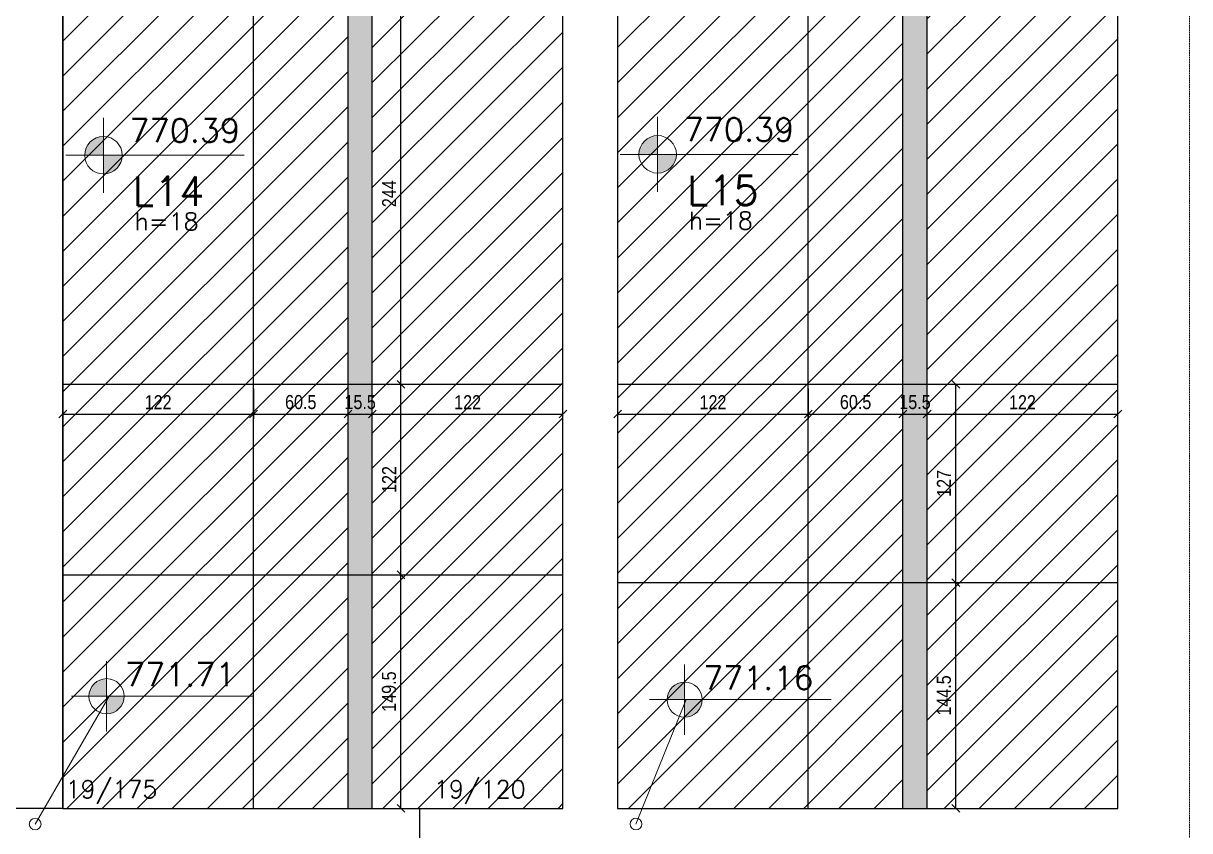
# Model space of a CAD drawing. Extents: x 8513 to 14085, y 1849 to 10799.
# Drawn here: x 11727 to 12473, y 4948 to 5465 of the extents above; entities that cross this region are included whole.
import ezdxf

# ---------------------------------------------------------------- set-up
doc = ezdxf.new("R2010")
doc.units = 0
doc.linetypes.add('FA_Tracejado', pattern=[0.25, 0.15, -0.1])
for name, color, linetype in [('COTA', 241, 'Continuous'), ('Painéis', 200, 'Continuous'), ('VIGAS', 3, 'Continuous'), ('Vázio', 240, 'Continuous')]:
    doc.layers.add(name, color=color, linetype=linetype)
for name, color, linetype, lineweight in [('EST-LAJE-TEXT', 7, 'Continuous', 9), ('EST-SIMB-Spot Elevations', 7, 'Continuous', 9), ('EST-VIGA-TEXT', 7, 'Continuous', 9), ('Hachura', 253, 'Continuous', 9), ('REAPROVEITAMENTO', 7, 'Continuous', 9)]:
    doc.layers.add(name, color=color, linetype=linetype, lineweight=lineweight)
doc.styles.add('COTA TECNICA-50', font='techl___.ttf', dxfattribs={"height": 9})
doc.styles.add('RomanS_IV50', font='romans_IV50.ttf', dxfattribs={"height": 11.25})
doc.styles.add('RomanS_IV50_B', font='', dxfattribs={"height": 18.75})
doc.styles.add('RomanS_IV50_B_1', font='', dxfattribs={"height": 22.5})
doc.styles.get('RomanS_IV50_B').set_extended_font_data('RomanS_IV50', bold=True)
doc.styles.get('RomanS_IV50_B_1').set_extended_font_data('RomanS_IV50', bold=True)
doc.dimstyles.new('PAINEL', dxfattribs={"dimtxt": 9, "dimasz": 5, "dimexe": 3, "dimexo": 3, "dimgap": 3, "dimtad": 1, "dimdec": 1, "dimzin": 12, "dimdsep": 46, "dimtxsty": 'COTA TECNICA-50', "dimblk": 'OBLIQUE', "dimcen": 0, "dimclrd": 4, "dimclre": 4, "dimclrt": 1, "dimadec": 1, "dimazin": 3, "dimtfac": 1, "dimtdec": 1, "dimtmove": 0, "dimatfit": 3, "dimldrblk": 'OBLIQUE', "dimfxl": 1, "dimtolj": 1, "dimtzin": 12, "dimarcsym": 0})
pattern_1 = [(45, (-181390.063, -29748.07), (-11.2253202, 11.2253202), [])]

# ---------------------------------------------------------------- blocks, each defined once
blk = doc.blocks.new('FA_Floor_TAG_SURVEY_R01 - NIV_TIT_H_TXT1__TXT2_Menor-2303205-BUSINESS')
at = {"layer": 'EST-LAJE-TEXT'}
h = blk.add_hatch(color=256, dxfattribs=at)
edge = h.paths.add_edge_path(flags=0)
edge.add_line((-0.28, 0.565), (-0.28, 0.405))
edge.add_line((-0.28, 0.405), (-0.44, 0.405))
edge.add_arc((-0.28, 0.405), 0.16, 90, 180, ccw=False)
h = blk.add_hatch(color=256, dxfattribs=at)
edge = h.paths.add_edge_path(flags=0)
edge.add_arc((-0.28, 0.405), 0.16, -90, 0, ccw=False)
edge.add_line((-0.28, 0.245), (-0.28, 0.405))
edge.add_line((-0.28, 0.405), (-0.12, 0.405))
for p, q in [((-0.28, 0.085), (-0.28, 0.725)), ((-0.28, 0.405), (-0.6, 0.405)), ((-0.28, 0.405), (0.92, 0.405))]:
    blk.add_line(p, q, dxfattribs=at)
blk.add_circle((-0.28, 0.405), 0.16, dxfattribs=at)
blk = doc.blocks.new('Spot Elevations - Nivel_Planta_MENOR-2363178-BUSINESS')
at = {"layer": 'EST-SIMB-Spot Elevations'}
h = blk.add_hatch(color=256, dxfattribs=at)
edge = h.paths.add_edge_path(flags=0)
edge.add_line((0, 0), (-0.15, 0))
edge.add_arc((0, 0), 0.15, 90, 180, ccw=False)
edge.add_line((0, 0.15), (0, 0))
h = blk.add_hatch(color=256, dxfattribs=at)
edge = h.paths.add_edge_path(flags=0)
edge.add_line((0, 0), (0.15, 0))
edge.add_arc((0, 0), 0.15, 270, 360, ccw=False)
edge.add_line((0, -0.15), (0, 0))
for p, q in [((0, -0.3), (0, 0.3)), ((0, 0), (1.25, 0)), ((0, 0), (-0.3, 0))]:
    blk.add_line(p, q, dxfattribs=at)
blk.add_circle((0, 0), 0.15, dxfattribs=at)
blk = doc.blocks.new('_Oblique')
at = {"color": 0, "linetype": 'ByBlock', "lineweight": -2}
blk.add_line((-0.5, -0.5), (0.5, 0.5), dxfattribs=at)
blk = doc.blocks.new('*D760')
at = {"layer": 'COTA', "color": 4, "lineweight": -2, "transparency": 16777216}
for p, q in [((11752.01, 5231.01), (11752.01, 5211.96)), ((11874.01, 5231.01), (11874.01, 5211.96)), ((11752.01, 5214.96), (11874.01, 5214.96))]:
    blk.add_line(p, q, dxfattribs=at)
at = {"layer": 'Defpoints', "color": 0, "transparency": 16777216}
for p in [(11752.01, 5234.01), (11874.01, 5234.01), (11874.01, 5214.96)]:
    blk.add_point(p, dxfattribs=at)
at = {"layer": 'COTA', "color": 4, "lineweight": -2, "transparency": 16777216, "xscale": 5, "yscale": 5, "zscale": 5, "rotation": 180}
blk.add_blockref('_Oblique', (11752.01, 5214.96), dxfattribs=at)
at = {"layer": 'COTA', "color": 4, "lineweight": -2, "transparency": 16777216, "xscale": 5, "yscale": 5, "zscale": 5}
blk.add_blockref('_Oblique', (11874.01, 5214.96), dxfattribs=at)
at = {"layer": 'COTA', "color": 1, "transparency": 16777216, "insert": (11813.01, 5222.51), "char_height": 9, "attachment_point": 5, "style": 'COTA TECNICA-50'}
blk.add_mtext('\\A1;122', dxfattribs=at)
blk = doc.blocks.new('*D761')
at = {"layer": 'COTA', "color": 4, "lineweight": -2, "transparency": 16777216}
for p, q in [((11874.01, 5231.01), (11874.01, 5211.96)), ((11874.01, 5214.96), (11934.51, 5214.96))]:
    blk.add_line(p, q, dxfattribs=at)
at = {"layer": 'Defpoints', "color": 0, "transparency": 16777216}
for p in [(11874.01, 5234.01), (11934.51, 5214.96), (11934.51, 5214.96)]:
    blk.add_point(p, dxfattribs=at)
at = {"layer": 'COTA', "color": 4, "lineweight": -2, "transparency": 16777216, "xscale": 5, "yscale": 5, "zscale": 5, "rotation": 180}
blk.add_blockref('_Oblique', (11874.01, 5214.96), dxfattribs=at)
at = {"layer": 'COTA', "color": 4, "lineweight": -2, "transparency": 16777216, "xscale": 5, "yscale": 5, "zscale": 5}
blk.add_blockref('_Oblique', (11934.51, 5214.96), dxfattribs=at)
at = {"layer": 'COTA', "color": 1, "transparency": 16777216, "insert": (11904.26, 5222.56), "char_height": 9, "attachment_point": 5, "style": 'COTA TECNICA-50'}
blk.add_mtext('\\A1;60.5', dxfattribs=at)
blk = doc.blocks.new('*D762')
at = {"layer": 'COTA', "color": 4, "lineweight": -2, "transparency": 16777216}
blk.add_line((11934.51, 5214.96), (11950.01, 5214.96), dxfattribs=at)
at = {"layer": 'Defpoints', "color": 0, "transparency": 16777216}
for p in [(11934.51, 5214.96), (11950.01, 5214.96), (11950.01, 5214.96)]:
    blk.add_point(p, dxfattribs=at)
at = {"layer": 'COTA', "color": 4, "lineweight": -2, "transparency": 16777216, "xscale": 5, "yscale": 5, "zscale": 5, "rotation": 180}
blk.add_blockref('_Oblique', (11934.51, 5214.96), dxfattribs=at)
at = {"layer": 'COTA', "color": 4, "lineweight": -2, "transparency": 16777216, "xscale": 5, "yscale": 5, "zscale": 5}
blk.add_blockref('_Oblique', (11950.01, 5214.96), dxfattribs=at)
at = {"layer": 'COTA', "color": 1, "transparency": 16777216, "insert": (11942.26, 5222.56), "char_height": 9, "attachment_point": 5, "style": 'COTA TECNICA-50'}
blk.add_mtext('\\A1;15.5', dxfattribs=at)
blk = doc.blocks.new('*D763')
at = {"layer": 'COTA', "color": 4, "lineweight": -2, "transparency": 16777216}
for p, q in [((12072.01, 5215.46), (12072.01, 5217.96)), ((11950.01, 5214.96), (12072.01, 5214.96))]:
    blk.add_line(p, q, dxfattribs=at)
at = {"layer": 'Defpoints', "color": 0, "transparency": 16777216}
for p in [(11950.01, 5214.96), (12072.01, 5214.96), (12072.01, 5212.46)]:
    blk.add_point(p, dxfattribs=at)
at = {"layer": 'COTA', "color": 4, "lineweight": -2, "transparency": 16777216, "xscale": 5, "yscale": 5, "zscale": 5, "rotation": 180}
blk.add_blockref('_Oblique', (11950.01, 5214.96), dxfattribs=at)
at = {"layer": 'COTA', "color": 4, "lineweight": -2, "transparency": 16777216, "xscale": 5, "yscale": 5, "zscale": 5}
blk.add_blockref('_Oblique', (12072.01, 5214.96), dxfattribs=at)
at = {"layer": 'COTA', "color": 1, "transparency": 16777216, "insert": (12011.01, 5222.51), "char_height": 9, "attachment_point": 5, "style": 'COTA TECNICA-50'}
blk.add_mtext('\\A1;122', dxfattribs=at)
blk = doc.blocks.new('*D764')
at = {"layer": 'COTA', "color": 4, "lineweight": -2, "transparency": 16777216}
for p, q in [((12107.01, 5231.01), (12107.01, 5211.96)), ((12229.01, 5231.01), (12229.01, 5211.96)), ((12107.01, 5214.96), (12229.01, 5214.96))]:
    blk.add_line(p, q, dxfattribs=at)
at = {"layer": 'Defpoints', "color": 0, "transparency": 16777216}
for p in [(12107.01, 5234.01), (12229.01, 5234.01), (12229.01, 5214.96)]:
    blk.add_point(p, dxfattribs=at)
at = {"layer": 'COTA', "color": 4, "lineweight": -2, "transparency": 16777216, "xscale": 5, "yscale": 5, "zscale": 5, "rotation": 180}
blk.add_blockref('_Oblique', (12107.01, 5214.96), dxfattribs=at)
at = {"layer": 'COTA', "color": 4, "lineweight": -2, "transparency": 16777216, "xscale": 5, "yscale": 5, "zscale": 5}
blk.add_blockref('_Oblique', (12229.01, 5214.96), dxfattribs=at)
at = {"layer": 'COTA', "color": 1, "transparency": 16777216, "insert": (12168.01, 5222.51), "char_height": 9, "attachment_point": 5, "style": 'COTA TECNICA-50'}
blk.add_mtext('\\A1;122', dxfattribs=at)
blk = doc.blocks.new('*D765')
at = {"layer": 'COTA', "color": 4, "lineweight": -2, "transparency": 16777216}
for p, q in [((12229.01, 5231.01), (12229.01, 5211.96)), ((12229.01, 5214.96), (12289.51, 5214.96))]:
    blk.add_line(p, q, dxfattribs=at)
at = {"layer": 'Defpoints', "color": 0, "transparency": 16777216}
for p in [(12229.01, 5234.01), (12289.51, 5214.96), (12289.51, 5214.96)]:
    blk.add_point(p, dxfattribs=at)
at = {"layer": 'COTA', "color": 4, "lineweight": -2, "transparency": 16777216, "xscale": 5, "yscale": 5, "zscale": 5, "rotation": 180}
blk.add_blockref('_Oblique', (12229.01, 5214.96), dxfattribs=at)
at = {"layer": 'COTA', "color": 4, "lineweight": -2, "transparency": 16777216, "xscale": 5, "yscale": 5, "zscale": 5}
blk.add_blockref('_Oblique', (12289.51, 5214.96), dxfattribs=at)
at = {"layer": 'COTA', "color": 1, "transparency": 16777216, "insert": (12259.26, 5222.56), "char_height": 9, "attachment_point": 5, "style": 'COTA TECNICA-50'}
blk.add_mtext('\\A1;60.5', dxfattribs=at)
blk = doc.blocks.new('*D766')
at = {"layer": 'COTA', "color": 4, "lineweight": -2, "transparency": 16777216}
blk.add_line((12289.51, 5214.96), (12305.01, 5214.96), dxfattribs=at)
at = {"layer": 'Defpoints', "color": 0, "transparency": 16777216}
for p in [(12289.51, 5214.96), (12305.01, 5214.96), (12305.01, 5214.96)]:
    blk.add_point(p, dxfattribs=at)
at = {"layer": 'COTA', "color": 4, "lineweight": -2, "transparency": 16777216, "xscale": 5, "yscale": 5, "zscale": 5, "rotation": 180}
blk.add_blockref('_Oblique', (12289.51, 5214.96), dxfattribs=at)
at = {"layer": 'COTA', "color": 4, "lineweight": -2, "transparency": 16777216, "xscale": 5, "yscale": 5, "zscale": 5}
blk.add_blockref('_Oblique', (12305.01, 5214.96), dxfattribs=at)
at = {"layer": 'COTA', "color": 1, "transparency": 16777216, "insert": (12297.26, 5222.56), "char_height": 9, "attachment_point": 5, "style": 'COTA TECNICA-50'}
blk.add_mtext('\\A1;15.5', dxfattribs=at)
blk = doc.blocks.new('*D767')
at = {"layer": 'COTA', "color": 4, "lineweight": -2, "transparency": 16777216}
for p, q in [((12427.01, 5215.46), (12427.01, 5217.96)), ((12305.01, 5214.96), (12427.01, 5214.96))]:
    blk.add_line(p, q, dxfattribs=at)
at = {"layer": 'Defpoints', "color": 0, "transparency": 16777216}
for p in [(12305.01, 5214.96), (12427.01, 5214.96), (12427.01, 5212.46)]:
    blk.add_point(p, dxfattribs=at)
at = {"layer": 'COTA', "color": 4, "lineweight": -2, "transparency": 16777216, "xscale": 5, "yscale": 5, "zscale": 5, "rotation": 180}
blk.add_blockref('_Oblique', (12305.01, 5214.96), dxfattribs=at)
at = {"layer": 'COTA', "color": 4, "lineweight": -2, "transparency": 16777216, "xscale": 5, "yscale": 5, "zscale": 5}
blk.add_blockref('_Oblique', (12427.01, 5214.96), dxfattribs=at)
at = {"layer": 'COTA', "color": 1, "transparency": 16777216, "insert": (12366.01, 5222.51), "char_height": 9, "attachment_point": 5, "style": 'COTA TECNICA-50'}
blk.add_mtext('\\A1;122', dxfattribs=at)
blk = doc.blocks.new('*D768')
at = {"layer": 'COTA', "color": 4, "lineweight": -2, "transparency": 16777216}
for p, q in [((11953.01, 5112.01), (11971.37, 5112.01)), ((11968.37, 4962.51), (11968.37, 5112.01)), ((11953.01, 4962.51), (11971.37, 4962.51))]:
    blk.add_line(p, q, dxfattribs=at)
at = {"layer": 'Defpoints', "color": 0, "transparency": 16777216}
for p in [(11950.01, 5112.01), (11968.37, 5112.01), (11950.01, 4962.51)]:
    blk.add_point(p, dxfattribs=at)
at = {"layer": 'COTA', "color": 4, "lineweight": -2, "transparency": 16777216, "xscale": 5, "yscale": 5, "zscale": 5}
for p, rotation in [((11968.37, 5112.01), 90), ((11968.37, 4962.51), 270)]:
    blk.add_blockref('_Oblique', p, dxfattribs=dict(at, rotation=rotation))
at = {"layer": 'COTA', "color": 1, "transparency": 16777216, "insert": (11960.74, 5037.26), "char_height": 9, "attachment_point": 5, "rotation": 90, "style": 'COTA TECNICA-50'}
blk.add_mtext('\\A1;149.5', dxfattribs=at)
blk = doc.blocks.new('*D769')
at = {"layer": 'COTA', "color": 4, "lineweight": -2, "transparency": 16777216}
for p, q in [((11968.37, 5112.01), (11968.37, 5234.01)), ((11971.37, 5234.01), (11971.37, 5234.01)), ((11953.01, 5112.01), (11971.37, 5112.01))]:
    blk.add_line(p, q, dxfattribs=at)
at = {"layer": 'Defpoints', "color": 0, "transparency": 16777216}
for p in [(11968.37, 5234.01), (11968.37, 5234.01), (11950.01, 5112.01)]:
    blk.add_point(p, dxfattribs=at)
at = {"layer": 'COTA', "color": 4, "lineweight": -2, "transparency": 16777216, "xscale": 5, "yscale": 5, "zscale": 5}
for p, rotation in [((11968.37, 5234.01), 90), ((11968.37, 5112.01), 270)]:
    blk.add_blockref('_Oblique', p, dxfattribs=dict(at, rotation=rotation))
at = {"layer": 'COTA', "color": 1, "transparency": 16777216, "insert": (11960.82, 5173.01), "char_height": 9, "attachment_point": 5, "rotation": 90, "style": 'COTA TECNICA-50'}
blk.add_mtext('\\A1;122', dxfattribs=at)
blk = doc.blocks.new('*D770')
at = {"layer": 'COTA', "color": 4, "lineweight": -2, "transparency": 16777216}
for p, q in [((11968.37, 5234.01), (11968.37, 5478.01)), ((11971.37, 5478.01), (11971.37, 5478.01)), ((11971.37, 5234.01), (11971.37, 5234.01))]:
    blk.add_line(p, q, dxfattribs=at)
at = {"layer": 'Defpoints', "color": 0, "transparency": 16777216}
for p in [(11968.37, 5478.01), (11968.37, 5478.01), (11968.37, 5234.01)]:
    blk.add_point(p, dxfattribs=at)
at = {"layer": 'COTA', "color": 4, "lineweight": -2, "transparency": 16777216, "xscale": 5, "yscale": 5, "zscale": 5}
for p, rotation in [((11968.37, 5478.01), 90), ((11968.37, 5234.01), 270)]:
    blk.add_blockref('_Oblique', p, dxfattribs=dict(at, rotation=rotation))
at = {"layer": 'COTA', "color": 1, "transparency": 16777216, "insert": (11960.8, 5356.01), "char_height": 9, "attachment_point": 5, "rotation": 90, "style": 'COTA TECNICA-50'}
blk.add_mtext('\\A1;244', dxfattribs=at)
blk = doc.blocks.new('*D456')
at = {"layer": 'COTA', "color": 4, "lineweight": -2, "transparency": 16777216}
for p, q in [((12308.01, 5107.01), (12326.37, 5107.01)), ((12323.37, 4962.51), (12323.37, 5107.01)), ((12308.01, 4962.51), (12326.37, 4962.51))]:
    blk.add_line(p, q, dxfattribs=at)
at = {"layer": 'Defpoints', "color": 0, "transparency": 16777216}
for p in [(12305.01, 5107.01), (12323.37, 5107.01), (12305.01, 4962.51)]:
    blk.add_point(p, dxfattribs=at)
at = {"layer": 'COTA', "color": 4, "lineweight": -2, "transparency": 16777216, "xscale": 5, "yscale": 5, "zscale": 5}
for p, rotation in [((12323.37, 5107.01), 90), ((12323.37, 4962.51), 270)]:
    blk.add_blockref('_Oblique', p, dxfattribs=dict(at, rotation=rotation))
at = {"layer": 'COTA', "color": 1, "transparency": 16777216, "insert": (12315.77, 5034.76), "char_height": 9, "attachment_point": 5, "rotation": 90, "style": 'COTA TECNICA-50'}
blk.add_mtext('\\A1;144.5', dxfattribs=at)
blk = doc.blocks.new('*D457')
at = {"layer": 'COTA', "color": 4, "lineweight": -2, "transparency": 16777216}
for p, q in [((12323.37, 5107.01), (12323.37, 5234.01)), ((12326.37, 5234.01), (12326.37, 5234.01)), ((12308.01, 5107.01), (12326.37, 5107.01))]:
    blk.add_line(p, q, dxfattribs=at)
at = {"layer": 'Defpoints', "color": 0, "transparency": 16777216}
for p in [(12323.37, 5234.01), (12323.37, 5234.01), (12305.01, 5107.01)]:
    blk.add_point(p, dxfattribs=at)
at = {"layer": 'COTA', "color": 4, "lineweight": -2, "transparency": 16777216, "xscale": 5, "yscale": 5, "zscale": 5}
for p, rotation in [((12323.37, 5234.01), 90), ((12323.37, 5107.01), 270)]:
    blk.add_blockref('_Oblique', p, dxfattribs=dict(at, rotation=rotation))
at = {"layer": 'COTA', "color": 1, "transparency": 16777216, "insert": (12315.8, 5170.51), "char_height": 9, "attachment_point": 5, "rotation": 90, "style": 'COTA TECNICA-50'}
blk.add_mtext('\\A1;127', dxfattribs=at)
blk = doc.blocks.new('*D772')
at = {"layer": 'COTA', "color": 4, "lineweight": -2, "transparency": 16777216}
for p, q in [((11968.37, 5234.01), (11968.37, 5478.01)), ((11971.37, 5478.01), (11971.37, 5478.01)), ((11971.37, 5234.01), (11971.37, 5234.01))]:
    blk.add_line(p, q, dxfattribs=at)
at = {"layer": 'Defpoints', "color": 0, "transparency": 16777216}
for p in [(11968.37, 5478.01), (11968.37, 5478.01), (11968.37, 5234.01)]:
    blk.add_point(p, dxfattribs=at)
at = {"layer": 'COTA', "color": 4, "lineweight": -2, "transparency": 16777216, "xscale": 5, "yscale": 5, "zscale": 5}
for p, rotation in [((11968.37, 5478.01), 90), ((11968.37, 5234.01), 270)]:
    blk.add_blockref('_Oblique', p, dxfattribs=dict(at, rotation=rotation))
at = {"layer": 'COTA', "color": 1, "transparency": 16777216, "insert": (11960.8, 5356.01), "char_height": 9, "attachment_point": 5, "rotation": 90, "style": 'COTA TECNICA-50'}
blk.add_mtext('\\A1;244', dxfattribs=at)

msp = doc.modelspace()

# ---------------------------------------------------------------- hatches: boundary and pattern name
at = {"layer": 'Hachura'}
h = msp.add_hatch(color=256, dxfattribs=at)
h.paths.add_polyline_path([(11950.01, 5112.01), (11934.51, 5112.01), (11934.51, 4962.51), (11950.01, 4962.51)])
h.paths.add_polyline_path([(11934.51, 5112.01), (11950.01, 5112.01), (11950.01, 5234.01), (11934.51, 5234.01)])
h.paths.add_polyline_path([(11934.51, 5234.01), (11950.01, 5234.01), (11950.01, 5478.01), (11934.51, 5478.01)])
h.paths.add_polyline_path([(11934.51, 5478.01), (11950.01, 5478.01), (11950.01, 5722.01), (11934.51, 5722.01)])
h = msp.add_hatch(color=256, dxfattribs=at)
h.paths.add_polyline_path([(12305.01, 5112.01), (12289.51, 5112.01), (12289.51, 4962.51), (12305.01, 4962.51)])
h.paths.add_polyline_path([(12289.51, 5112.01), (12305.01, 5112.01), (12305.01, 5234.01), (12289.51, 5234.01)])
h.paths.add_polyline_path([(12289.51, 5234.01), (12305.01, 5234.01), (12305.01, 5478.01), (12289.51, 5478.01)])
h.paths.add_polyline_path([(12289.51, 5478.01), (12305.01, 5478.01), (12305.01, 5722.01), (12289.51, 5722.01)])
at = {"layer": 'REAPROVEITAMENTO'}
h = msp.add_hatch(dxfattribs=at)
h.set_pattern_fill('ANSI31', color=251, scale=5, style=0)
h.set_pattern_definition(pattern_1)
h.paths.add_polyline_path([(11874.01, 5722.01), (11752.01, 5722.01), (11752.01, 5478.01), (11874.01, 5478.01)])
h.paths.add_polyline_path([(11934.51, 5722.01), (11874.01, 5722.01), (11874.01, 5478.01), (11934.51, 5478.01)])
h.paths.add_polyline_path([(12072.01, 5722.01), (11950.01, 5722.01), (11950.01, 5478.01), (12072.01, 5478.01)])
h.paths.add_polyline_path([(11950.01, 5234.01), (12072.01, 5234.01), (12072.01, 5478.01), (11950.01, 5478.01)])
h.paths.add_polyline_path([(11934.51, 5478.01), (11874.01, 5478.01), (11874.01, 5234.01), (11934.51, 5234.01)])
h.paths.add_polyline_path([(11752.01, 5234.01), (11874.01, 5234.01), (11874.01, 5478.01), (11752.01, 5478.01)])
h.paths.add_polyline_path([(11752.01, 5112.01), (11874.01, 5112.01), (11874.01, 5234.01), (11752.01, 5234.01)])
h.paths.add_polyline_path([(11934.51, 5234.01), (11874.01, 5234.01), (11874.01, 5112.01), (11934.51, 5112.01)])
h.paths.add_polyline_path([(11950.01, 5112.01), (12072.01, 5112.01), (12072.01, 5234.01), (11950.01, 5234.01)])
h.paths.add_polyline_path([(12072.01, 5112.01), (11950.01, 5112.01), (11950.01, 4962.51), (12072.01, 4962.51)])
h.paths.add_polyline_path([(11874.01, 5112.01), (11752.01, 5112.01), (11752.01, 4962.51), (11874.01, 4962.51)])
h.paths.add_polyline_path([(11874.01, 4962.51), (11934.51, 4962.51), (11934.51, 5112.01), (11874.01, 5112.01)])
h = msp.add_hatch(dxfattribs=at)
h.set_pattern_fill('ANSI31', color=251, scale=5, style=0)
h.set_pattern_definition(pattern_1)
h.paths.add_polyline_path([(12229.01, 5722.01), (12107.01, 5722.01), (12107.01, 5478.01), (12229.01, 5478.01)])
h.paths.add_polyline_path([(12107.01, 5234.01), (12229.01, 5234.01), (12229.01, 5478.01), (12107.01, 5478.01)])
h.paths.add_polyline_path([(12229.01, 5234.01), (12107.01, 5234.01), (12107.01, 5107.01), (12229.01, 5107.01)])
h.paths.add_polyline_path([(12107.01, 5107.01), (12107.01, 4962.51), (12229.01, 4962.51), (12229.01, 5107.01)])
h.paths.add_polyline_path([(12289.51, 5107.01), (12229.01, 5107.01), (12229.01, 4962.51), (12289.51, 4962.51)])
h.paths.add_polyline_path([(12289.51, 5234.01), (12229.01, 5234.01), (12229.01, 5107.01), (12289.51, 5107.01)])
h.paths.add_polyline_path([(12229.01, 5234.01), (12289.51, 5234.01), (12289.51, 5478.01), (12229.01, 5478.01)])
h.paths.add_polyline_path([(12289.51, 5722.01), (12229.01, 5722.01), (12229.01, 5478.01), (12289.51, 5478.01)])
h.paths.add_polyline_path([(12305.01, 5478.01), (12427.01, 5478.01), (12427.01, 5722.01), (12305.01, 5722.01)])
h.paths.add_polyline_path([(12427.01, 5478.01), (12305.01, 5478.01), (12305.01, 5234.01), (12427.01, 5234.01)])
h.paths.add_polyline_path([(12305.01, 5234.01), (12305.01, 5107.01), (12427.01, 5107.01), (12427.01, 5234.01)])
h.paths.add_polyline_path([(12305.01, 4962.51), (12427.01, 4962.51), (12427.01, 5107.01), (12305.01, 5107.01)])

# ---------------------------------------------------------------- linework, layer by layer
at = {"layer": 'EST-SIMB-Spot Elevations'}
for p, q in [((11734.33, 4952.42), (11781.61, 5034.29)), ((11781.61, 5034.29), (11779.99, 5034.29)), ((12118.75, 4952.47), (12150.82, 5032.15)), ((12150.82, 5032.15), (12149.85, 5032.15))]:
    msp.add_line(p, q, dxfattribs=at)
for centre in [(11734.33, 4952.42), (12118.75, 4952.47)]:
    msp.add_circle(centre, 3.75, dxfattribs=at)
at = {"layer": 'Painéis', "ltscale": 70}
for p, q in [((11874.01, 4962.51), (11874.01, 5722.01)), ((11934.51, 4962.51), (11934.51, 5722.01)), ((11950.01, 4962.51), (11950.01, 5722.01)), ((12229.01, 4962.51), (12229.01, 5722.01)), ((12289.51, 4962.51), (12289.51, 5722.01)), ((12305.01, 4962.51), (12305.01, 5722.01)), ((11752.01, 5234.01), (12072.01, 5234.01)), ((12107.01, 5234.01), (12427.01, 5234.01)), ((11752.01, 5112.01), (12072.01, 5112.01)), ((12107.01, 5107.01), (12427.01, 5107.01))]:
    msp.add_line(p, q, dxfattribs=at)
at = {"layer": 'VIGAS', "color": 3, "linetype": 'FA_Tracejado', "lineweight": 20}
msp.add_line((12473.01, 4304.51), (12473.01, 5960.01), dxfattribs=at)
at = {"layer": 'VIGAS', "color": 3}
for p, q in [((11752.01, 4962.51), (11752.01, 5722.01)), ((11752.01, 5722.01), (11752.01, 4962.51)), ((12072.01, 4962.51), (12072.01, 5722.01)), ((12072.01, 4962.51), (12072.01, 5722.01)), ((12107.01, 5722.01), (12107.01, 4962.51)), ((12427.01, 4962.51), (12427.01, 5722.01)), ((11752.01, 4962.51), (11702.01, 4962.51)), ((11752.01, 4962.51), (11980.51, 4962.51)), ((11980.51, 4962.51), (12072.01, 4962.51)), ((12107.01, 4962.51), (12427.01, 4962.51))]:
    msp.add_line(p, q, dxfattribs=at)
at = {"layer": 'Vázio'}
for p, q in [((12427.01, 4962.51), (12427.01, 5722.01)), ((11752.01, 4962.51), (12072.01, 4962.51)), ((11980.51, 4943.51), (11980.51, 4962.51)), ((12107.01, 4962.51), (12427.01, 4962.51))]:
    msp.add_line(p, q, dxfattribs=at)

# ---------------------------------------------------------------- block references
at = {"layer": 'EST-LAJE-TEXT', "xscale": 74.99999999999996, "yscale": 74.99999999999996, "zscale": 74.99999999999996}
for p in [(11799.01, 5350.26), (12153.61, 5350.82)]:
    msp.add_blockref('FA_Floor_TAG_SURVEY_R01 - NIV_TIT_H_TXT1__TXT2_Menor-2303205-BUSINESS', p, dxfattribs=at)
at = {"layer": 'EST-SIMB-Spot Elevations', "xscale": 74.99999999999996, "yscale": 74.99999999999996, "zscale": 74.99999999999996}
for p in [(11779.99, 5034.29), (12149.85, 5032.15)]:
    msp.add_blockref('Spot Elevations - Nivel_Planta_MENOR-2363178-BUSINESS', p, dxfattribs=at)

# ---------------------------------------------------------------- texts
at = {"layer": 'EST-LAJE-TEXT', "lineweight": 30, "attachment_point": 1}
for s, insert, char_height, width, style in [('770.39', (11794.71, 5403.98), 15, 99.8101, 'RomanS_IV50_B'), ('770.39', (12149.31, 5404.54), 15, 99.8101, 'RomanS_IV50_B'), ('h=18', (11797.93, 5343.86), 11.25, 58.924, 'RomanS_IV50'), ('h=18', (12152.54, 5344.42), 11.25, 58.924, 'RomanS_IV50')]:
    msp.add_mtext(s, dxfattribs=dict(at, insert=insert, char_height=char_height, width=width, style=style))
at = {"layer": 'EST-LAJE-TEXT', "lineweight": 50, "char_height": 18.75, "width": 63.7342, "attachment_point": 1, "style": 'RomanS_IV50_B_1'}
for s, insert in [('L14', (11796.8, 5366.93)), ('L15', (12151.4, 5367.49))]:
    msp.add_mtext(s, dxfattribs=dict(at, insert=insert))
at = {"layer": 'EST-SIMB-Spot Elevations', "char_height": 15, "width": 97.7561, "attachment_point": 1, "line_spacing_factor": 0.982397, "style": 'RomanS_IV50_B'}
for s, insert in [('771.71', (11791.76, 5055.68)), ('771.16', (12161.62, 5053.53))]:
    msp.add_mtext(s, dxfattribs=dict(at, insert=insert))
at = {"layer": 'EST-VIGA-TEXT', "lineweight": 30, "char_height": 11.25, "width": 84.1772, "attachment_point": 1, "style": 'RomanS_IV50'}
for s, insert in [('19/175', (11753.72, 4980.37)), ('19/120', (11989.37, 4980.37))]:
    msp.add_mtext(s, dxfattribs=dict(at, insert=insert))

# ---------------------------------------------------------------- dimensions: what is measured, and where the dimension line sits
at = {"layer": 'COTA'}
for base, p1, p2, picture, middle in [((11968.37, 5478.01), (11968.37, 5234.01), (11968.37, 5478.01), '*D770', (11960.8, 5356.01)), ((11968.37, 5478.01), (11968.37, 5234.01), (11968.37, 5478.01), '*D772', (11960.8, 5356.01)), ((11968.37, 5234.01), (11950.01, 5112.01), (11968.37, 5234.01), '*D769', (11960.82, 5173.01)), ((12323.37, 5234.01), (12305.01, 5107.01), (12323.37, 5234.01), '*D457', (12315.8, 5170.51))]:
    dim = msp.add_linear_dim(base=base, p1=p1, p2=p2, angle=90, dimstyle='PAINEL', override={"dimtmove": 1}, dxfattribs=at)
    dim.commit()
    dim.dimension.update_dxf_attribs({"geometry": picture, "text_midpoint": middle})
for base, p1, p2, picture, middle in [((11874.01, 5214.96), (11752.01, 5234.01), (11874.01, 5234.01), '*D760', (11813.01, 5222.51)), ((12229.01, 5214.96), (12107.01, 5234.01), (12229.01, 5234.01), '*D764', (12168.01, 5222.51))]:
    dim = msp.add_linear_dim(base=base, p1=p1, p2=p2, dimstyle='PAINEL', dxfattribs=at)
    dim.commit()
    dim.dimension.update_dxf_attribs({"geometry": picture, "text_midpoint": middle})
for base, p1, p2, picture, middle in [((11934.51, 5214.96), (11874.01, 5234.01), (11934.51, 5214.96), '*D761', (11904.26, 5222.56)), ((12289.51, 5214.96), (12229.01, 5234.01), (12289.51, 5214.96), '*D765', (12259.26, 5222.56)), ((12072.01, 5214.96), (11950.01, 5214.96), (12072.01, 5212.46), '*D763', (12011.01, 5222.51)), ((12427.01, 5214.96), (12305.01, 5214.96), (12427.01, 5212.46), '*D767', (12366.01, 5222.51))]:
    dim = msp.add_linear_dim(base=base, p1=p1, p2=p2, dimstyle='PAINEL', override={"dimtmove": 1}, dxfattribs=at)
    dim.commit()
    dim.dimension.update_dxf_attribs({"geometry": picture, "text_midpoint": middle})
for base, p1, p2, picture, middle in [((11950.01, 5214.96), (11934.51, 5214.96), (11950.01, 5214.96), '*D762', (11942.26, 5214.96)), ((12305.01, 5214.96), (12289.51, 5214.96), (12305.01, 5214.96), '*D766', (12297.26, 5214.96))]:
    dim = msp.add_linear_dim(base=base, p1=p1, p2=p2, dimstyle='PAINEL', override={"dimtmove": 1}, dxfattribs=at)
    dim.commit()
    dim.dimension.update_dxf_attribs({"geometry": picture, "text_midpoint": middle, "dimtype": 160})
for base, p1, p2, picture, middle in [((11968.37, 5112.01), (11950.01, 4962.51), (11950.01, 5112.01), '*D768', (11960.74, 5037.26)), ((12323.37, 5107.01), (12305.01, 4962.51), (12305.01, 5107.01), '*D456', (12315.77, 5034.76))]:
    dim = msp.add_linear_dim(base=base, p1=p1, p2=p2, angle=90, dimstyle='PAINEL', dxfattribs=at)
    dim.commit()
    dim.dimension.update_dxf_attribs({"geometry": picture, "text_midpoint": middle})

doc.saveas('drawing.dxf')
